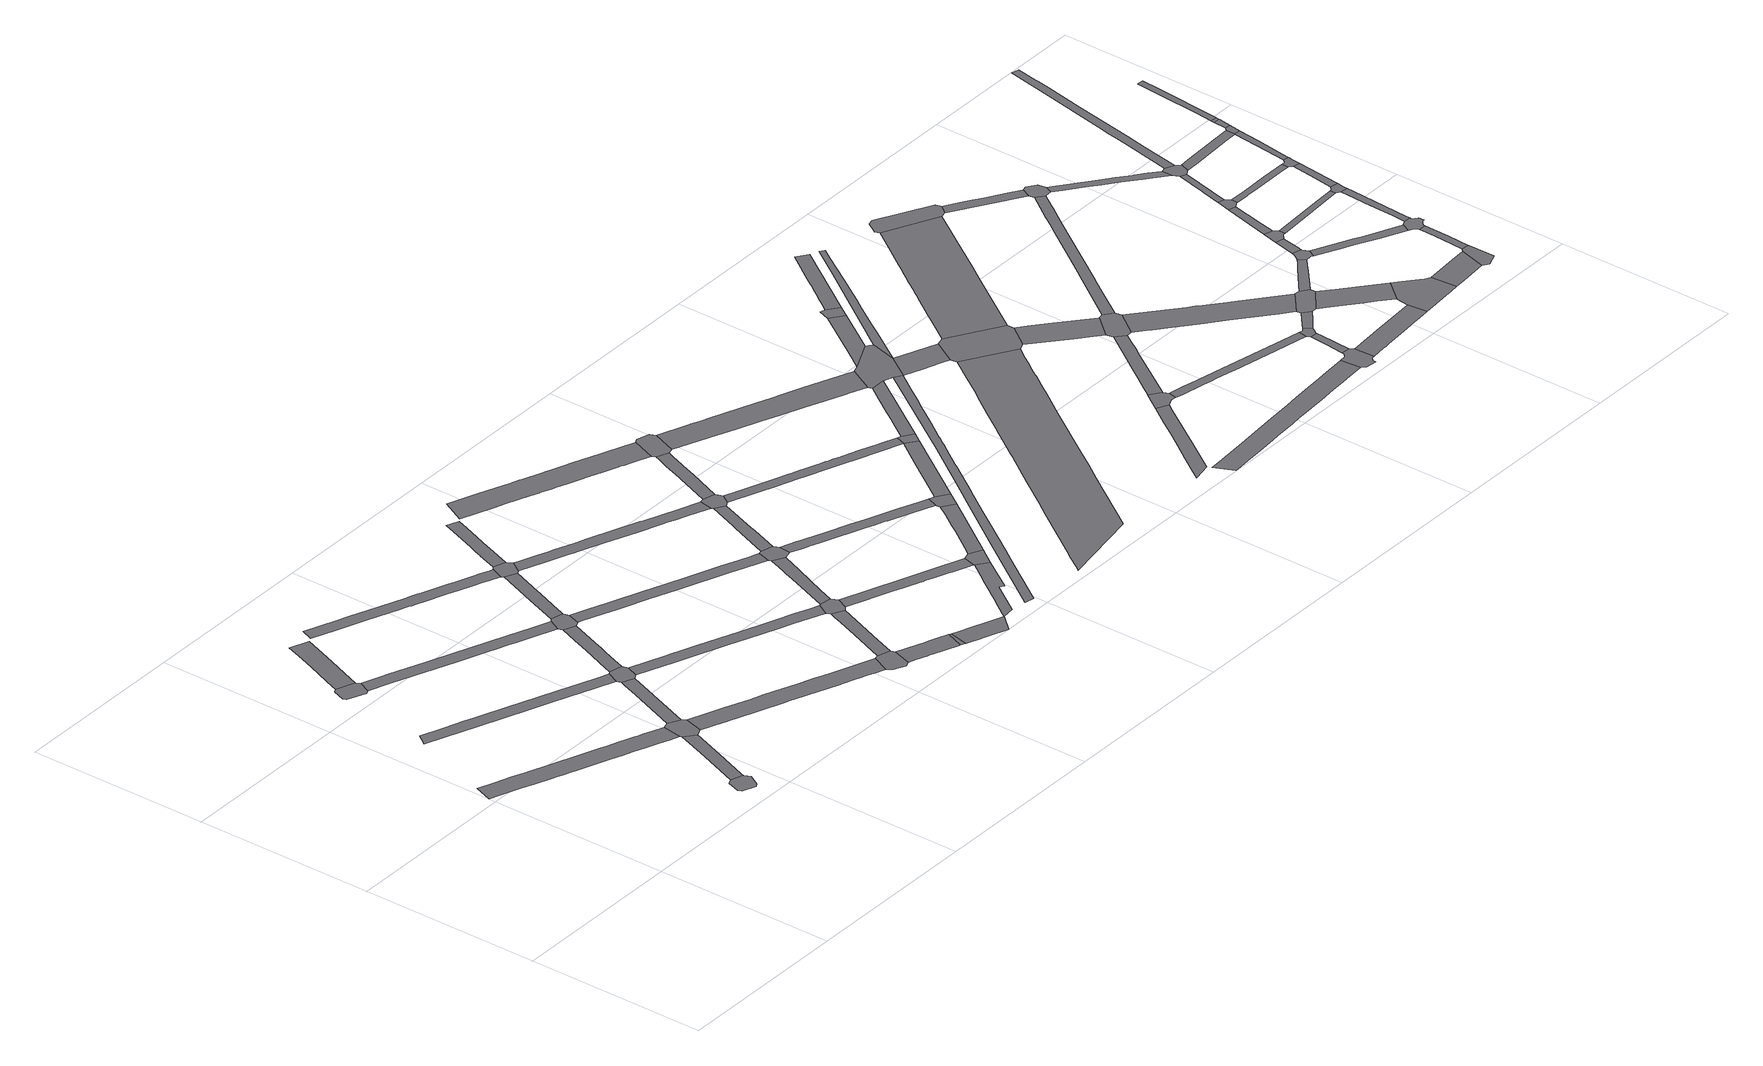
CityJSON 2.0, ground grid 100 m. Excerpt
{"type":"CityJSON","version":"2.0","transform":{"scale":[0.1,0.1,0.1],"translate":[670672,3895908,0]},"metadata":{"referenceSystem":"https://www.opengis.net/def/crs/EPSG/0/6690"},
"CityObjects":{
"road1":{"type":"Road","attributes":{"function":"9","usage":"9","RoadStructureAttribute.widthType":"2","RoadStructureAttribute.width":10.92,"RoadStructureAttribute.sectionType":"1"},"geometry":[{"type":"MultiSurface","lod":"1","boundaries":[[[0,1,2,3,4,5,6,7,8,9,10,11,12,13,14,15,16,17,18,19,20,21,22,23,24,25,26,27,28,29,30,31,32,33,34,35,36]]]}]},
"road2":{"type":"Road","attributes":{"function":"9","usage":"9","RoadStructureAttribute.widthType":"9","RoadStructureAttribute.width":-9999,"RoadStructureAttribute.sectionType":"9"},"geometry":[{"type":"MultiSurface","lod":"1","boundaries":[[[37,38,39,40,41,42,43,44]]]}]},
"road3":{"type":"Road","attributes":{"function":"9","usage":"9","RoadStructureAttribute.widthType":"9","RoadStructureAttribute.width":-9999,"RoadStructureAttribute.sectionType":"9"},"geometry":[{"type":"MultiSurface","lod":"1","boundaries":[[[45,46,47,48,49,50,51,52]]]}]},
"road4":{"type":"Road","attributes":{"function":"9","usage":"9","RoadStructureAttribute.widthType":"2","RoadStructureAttribute.width":6.06,"RoadStructureAttribute.sectionType":"1"},"geometry":[{"type":"MultiSurface","lod":"1","boundaries":[[[53,54,42,41,55,56,57,58,59]]]}]},
"road5":{"type":"Road","attributes":{"function":"9","usage":"9","RoadStructureAttribute.widthType":"2","RoadStructureAttribute.width":7.2,"RoadStructureAttribute.sectionType":"1"},"geometry":[{"type":"MultiSurface","lod":"1","boundaries":[[[60,61,62,63,64,65,66,67,68,69,70,71,72,73,74,75,76,77,78,79,80,81,82,83]]]}]},
"road6":{"type":"Road","attributes":{"function":"9","usage":"9","RoadStructureAttribute.widthType":"2","RoadStructureAttribute.width":11.12,"RoadStructureAttribute.sectionType":"1"},"geometry":[{"type":"MultiSurface","lod":"1","boundaries":[[[84,85,86,87,88,89,45,52,90,91,92,93]]]}]},
"road7":{"type":"Road","attributes":{"function":"9","usage":"9","RoadStructureAttribute.widthType":"9","RoadStructureAttribute.width":-9999,"RoadStructureAttribute.sectionType":"9"},"geometry":[{"type":"MultiSurface","lod":"1","boundaries":[[[58,94,95,96,97,36,35,59]]]}]},
"road8":{"type":"Road","attributes":{"function":"9","usage":"9","RoadStructureAttribute.widthType":"2","RoadStructureAttribute.width":6.03,"RoadStructureAttribute.sectionType":"1"},"geometry":[{"type":"MultiSurface","lod":"1","boundaries":[[[98,99,100,101,102,103,97,96]]]}]},
"road9":{"type":"Road","attributes":{"function":"9","usage":"9","RoadStructureAttribute.widthType":"2","RoadStructureAttribute.width":7.32,"RoadStructureAttribute.sectionType":"1"},"geometry":[{"type":"MultiSurface","lod":"1","boundaries":[[[104,105,106,107,108,109,110,51,50,111,112,113,114,115,116,117,118,119,120]]]}]},
"road10":{"type":"Road","attributes":{"function":"9","usage":"9","RoadStructureAttribute.widthType":"9","RoadStructureAttribute.width":-9999,"RoadStructureAttribute.sectionType":"9"},"geometry":[{"type":"MultiSurface","lod":"1","boundaries":[[[82,100,99,121,122,123,124,83]]]}]},
"road11":{"type":"Road","attributes":{"function":"9","usage":"9","RoadStructureAttribute.widthType":"2","RoadStructureAttribute.width":10.92,"RoadStructureAttribute.sectionType":"1"},"geometry":[{"type":"MultiSurface","lod":"1","boundaries":[[[94,125,126,127,128,129,130,131,132,133,134,135,136,137,138,139,140,141,142,143,144,145,146,147,148,149,150,151,152,153,154,155,156,157,158,95]]]}]},
"road12":{"type":"Road","attributes":{"function":"9","usage":"9","RoadStructureAttribute.widthType":"2","RoadStructureAttribute.width":6.12,"RoadStructureAttribute.sectionType":"1"},"geometry":[{"type":"MultiSurface","lod":"1","boundaries":[[[123,159,160,161,162,163,164,165,166,167,124]]]}]},
"road13":{"type":"Road","attributes":{"function":"9","usage":"9","RoadStructureAttribute.widthType":"2","RoadStructureAttribute.width":7.36,"RoadStructureAttribute.sectionType":"1"},"geometry":[{"type":"MultiSurface","lod":"1","boundaries":[[[168,169,170,171,172,173,174,175,176,177,178,179,180,181,182,183,184,185,186,187,188,189,190,191,192,193,194,195,196,197,198,199]]]}]},
"road14":{"type":"Road","attributes":{"function":"9","usage":"9","RoadStructureAttribute.widthType":"9","RoadStructureAttribute.width":-9999,"RoadStructureAttribute.sectionType":"9"},"geometry":[{"type":"MultiSurface","lod":"1","boundaries":[[[164,163,200,201,202,203,204,104,120]]]}]},
"road15":{"type":"Road","attributes":{"function":"9","usage":"9","RoadStructureAttribute.widthType":"2","RoadStructureAttribute.width":7.2,"RoadStructureAttribute.sectionType":"1"},"geometry":[{"type":"MultiSurface","lod":"1","boundaries":[[[205,206,207,208,209,210,211,212,213,214,215,216,217,218,219,220,221,222,223,224,122,121]]]}]},
"road16":{"type":"Road","attributes":{"function":"9","usage":"9","RoadStructureAttribute.widthType":"2","RoadStructureAttribute.width":6.18,"RoadStructureAttribute.sectionType":"1"},"geometry":[{"type":"MultiSurface","lod":"1","boundaries":[[[225,226,204,203,227,228,229,230,231,232,233,234,235,236]]]}]},
"road17":{"type":"Road","attributes":{"function":"9","usage":"9","RoadStructureAttribute.widthType":"9","RoadStructureAttribute.width":-9999,"RoadStructureAttribute.sectionType":"9"},"geometry":[{"type":"MultiSurface","lod":"1","boundaries":[[[143,142,237,238,239,240,241,242]]]}]},
"road18":{"type":"Road","attributes":{"function":"9","usage":"9","RoadStructureAttribute.widthType":"9","RoadStructureAttribute.width":-9999,"RoadStructureAttribute.sectionType":"9"},"geometry":[{"type":"MultiSurface","lod":"1","boundaries":[[[235,243,244,245,246,168,199,236]]]}]},
"road19":{"type":"Road","attributes":{"function":"9","usage":"9","RoadStructureAttribute.widthType":"2","RoadStructureAttribute.width":10.92,"RoadStructureAttribute.sectionType":"1"},"geometry":[{"type":"MultiSurface","lod":"1","boundaries":[[[247,248,249,250,251,252,253,254,255,256,257,258,259,240,239]]]}]},
"road20":{"type":"Road","attributes":{"function":"9","usage":"9","RoadStructureAttribute.widthType":"2","RoadStructureAttribute.width":6.9,"RoadStructureAttribute.sectionType":"1"},"geometry":[{"type":"MultiSurface","lod":"1","boundaries":[[[241,260,261,262,263,264,265,266,267,242]]]}]},
"road21":{"type":"Road","attributes":{"function":"9","usage":"9","RoadStructureAttribute.widthType":"2","RoadStructureAttribute.width":7.32,"RoadStructureAttribute.sectionType":"1"},"geometry":[{"type":"MultiSurface","lod":"1","boundaries":[[[200,268,269,270,271,272,273,274,275,276,277,278,279,280,281,282,283,284,285,286,287,288,289,290,291,201]]]}]},
"road22":{"type":"Road","attributes":{"function":"9","usage":"9","RoadStructureAttribute.widthType":"2","RoadStructureAttribute.width":6.16,"RoadStructureAttribute.sectionType":"1"},"geometry":[{"type":"MultiSurface","lod":"1","boundaries":[[[292,293,294,295,296,297,298,299,300,301,302,246,245]]]}]},
"road23":{"type":"Road","attributes":{"function":"9","usage":"9","RoadStructureAttribute.widthType":"9","RoadStructureAttribute.width":-9999,"RoadStructureAttribute.sectionType":"9"},"geometry":[{"type":"MultiSurface","lod":"1","boundaries":[[[303,254,253,304]]]}]},
"road24":{"type":"Road","attributes":{"function":"9","usage":"9","RoadStructureAttribute.widthType":"9","RoadStructureAttribute.width":-9999,"RoadStructureAttribute.sectionType":"9"},"geometry":[{"type":"MultiSurface","lod":"1","boundaries":[[[305,306,307,308,215,214,263,262]]]}]},
"road25":{"type":"Road","attributes":{"function":"9","usage":"9","RoadStructureAttribute.widthType":"2","RoadStructureAttribute.width":10.92,"RoadStructureAttribute.sectionType":"1"},"geometry":[{"type":"MultiSurface","lod":"1","boundaries":[[[309,310,311,312,313,314,315,316,317,303,304]]]}]},
"road26":{"type":"Road","attributes":{"function":"9","usage":"9","RoadStructureAttribute.widthType":"2","RoadStructureAttribute.width":6.9,"RoadStructureAttribute.sectionType":"1"},"geometry":[{"type":"MultiSurface","lod":"1","boundaries":[[[318,319,320,321,322,308,307,323,324,325,326]]]}]},
"road27":{"type":"Road","attributes":{"function":"9","usage":"9","RoadStructureAttribute.widthType":"2","RoadStructureAttribute.width":7.36,"RoadStructureAttribute.sectionType":"1"},"geometry":[{"type":"MultiSurface","lod":"1","boundaries":[[[327,328,329,330,331,332,333,334,335,336,244,243,337,338,339,340,341,342,343,344,345,346,347,348,349]]]}]},
"road28":{"type":"Road","attributes":{"function":"9","usage":"9","RoadStructureAttribute.widthType":"2","RoadStructureAttribute.width":6.25,"RoadStructureAttribute.sectionType":"1"},"geometry":[{"type":"MultiSurface","lod":"1","boundaries":[[[350,351,352,353,354,306,305,355,356,357,358,359,360,361,362,363,364,365,366,367,368,369]]]}]},
"road29":{"type":"Road","attributes":{"function":"9","usage":"9","RoadStructureAttribute.widthType":"9","RoadStructureAttribute.width":-9999,"RoadStructureAttribute.sectionType":"9"},"geometry":[{"type":"MultiSurface","lod":"1","boundaries":[[[278,277,318,326,370,371,372,373]]]}]},
"road30":{"type":"Road","attributes":{"function":"9","usage":"9","RoadStructureAttribute.widthType":"3","RoadStructureAttribute.width":5.74,"RoadStructureAttribute.sectionType":"1"},"geometry":[{"type":"MultiSurface","lod":"1","boundaries":[[[374,375,376,377,378,379,380,381,382,383,384,385,386,314,387,388]]]}]},
"road31":{"type":"Road","attributes":{"function":"9","usage":"9","RoadStructureAttribute.widthType":"2","RoadStructureAttribute.width":6.9,"RoadStructureAttribute.sectionType":"1"},"geometry":[{"type":"MultiSurface","lod":"1","boundaries":[[[389,390,391,373,372,392,393,394,395]]]}]},
"road32":{"type":"Road","attributes":{"function":"9","usage":"9","RoadStructureAttribute.widthType":"2","RoadStructureAttribute.width":13.66,"RoadStructureAttribute.sectionType":"1"},"geometry":[{"type":"MultiSurface","lod":"1","boundaries":[[[396,397,398,399,400,401,402,403,404,405,406,407,408,409,410,411,412,413,414,415,416,417,418,419,420,421,422,423,424,425,426,427,428,429,430]]]}]},
"road33":{"type":"Road","attributes":{"function":"9","usage":"9","RoadStructureAttribute.widthType":"9","RoadStructureAttribute.width":-9999,"RoadStructureAttribute.sectionType":"9"},"geometry":[{"type":"MultiSurface","lod":"1","boundaries":[[[369,368,377,376,431,432]]]}]},
"road34":{"type":"Road","attributes":{"function":"9","usage":"9","RoadStructureAttribute.widthType":"9","RoadStructureAttribute.width":-9999,"RoadStructureAttribute.sectionType":"9"},"geometry":[{"type":"MultiSurface","lod":"1","boundaries":[[[348,395,394,433,434,435,436,349]]]}]},
"road35":{"type":"Road","attributes":{"function":"9","usage":"9","RoadStructureAttribute.widthType":"2","RoadStructureAttribute.width":6.11,"RoadStructureAttribute.sectionType":"1"},"geometry":[{"type":"MultiSurface","lod":"1","boundaries":[[[437,438,439,440,441,442,443,444,445,371,370,446,447,448,449,450,451,452,453,454,455,456,457,458,459,460]]]}]},
"road36":{"type":"Road","attributes":{"function":"9","usage":"9","RoadStructureAttribute.widthType":"2","RoadStructureAttribute.width":6.9,"RoadStructureAttribute.sectionType":"1"},"geometry":[{"type":"MultiSurface","lod":"1","boundaries":[[[435,461,462,463,464,465,466,467,468,469,470,436]]]}]},
"road37":{"type":"Road","attributes":{"function":"9","usage":"9","RoadStructureAttribute.widthType":"3","RoadStructureAttribute.width":5.74,"RoadStructureAttribute.sectionType":"1"},"geometry":[{"type":"MultiSurface","lod":"1","boundaries":[[[431,471,472,473,474,475,476,477,432]]]}]},
"road38":{"type":"Road","attributes":{"function":"9","usage":"9","RoadStructureAttribute.widthType":"9","RoadStructureAttribute.width":-9999,"RoadStructureAttribute.sectionType":"9"},"geometry":[{"type":"MultiSurface","lod":"1","boundaries":[[[478,479,480,414,413,466,465,481]]]}]},
"road39":{"type":"Road","attributes":{"function":"9","usage":"9","RoadStructureAttribute.widthType":"9","RoadStructureAttribute.width":-9999,"RoadStructureAttribute.sectionType":"9"},"geometry":[{"type":"MultiSurface","lod":"1","boundaries":[[[460,459,472,471,482,483,484]]]}]},
"road40":{"type":"Road","attributes":{"function":"9","usage":"9","RoadStructureAttribute.widthType":"3","RoadStructureAttribute.width":5.73,"RoadStructureAttribute.sectionType":"1"},"geometry":[{"type":"MultiSurface","lod":"1","boundaries":[[[433,485,486,487,488,489,490,491,492,493,494,495,496,497,498,499,500,501,502,503,504,505,506,507,508,509,510,511,512,434]]]}]},
"road41":{"type":"Road","attributes":{"function":"9","usage":"9","RoadStructureAttribute.widthType":"3","RoadStructureAttribute.width":5.74,"RoadStructureAttribute.sectionType":"1"},"geometry":[{"type":"MultiSurface","lod":"1","boundaries":[[[513,514,515,516,517,518,519,520,521,522,523,524,525,526,527,528,529,530,531,532,533,534,535,536,537,538,539,540,541,542,543,544,545,546]]]}]},
"road42":{"type":"Road","attributes":{"function":"9","usage":"9","RoadStructureAttribute.widthType":"3","RoadStructureAttribute.width":5.74,"RoadStructureAttribute.sectionType":"1"},"geometry":[{"type":"MultiSurface","lod":"1","boundaries":[[[493,547,548,549,550,484,483,551]]]}]},
"road43":{"type":"Road","attributes":{"function":"9","usage":"9","RoadStructureAttribute.widthType":"2","RoadStructureAttribute.width":13.66,"RoadStructureAttribute.sectionType":"1"},"geometry":[{"type":"MultiSurface","lod":"1","boundaries":[[[552,553,554,555,556,557,558,559,560,561,562,563,478,481,564,565,566,567,568,569,570,571,572,573]]]}]},
"road44":{"type":"Road","attributes":{"function":"9","usage":"9","RoadStructureAttribute.widthType":"9","RoadStructureAttribute.width":-9999,"RoadStructureAttribute.sectionType":"9"},"geometry":[{"type":"MultiSurface","lod":"1","boundaries":[[[574,575,494,493,551]]]}]},
"road45":{"type":"Road","attributes":{"function":"2","usage":"1","RoadStructureAttribute.widthType":"1","RoadStructureAttribute.width":32.66,"RoadStructureAttribute.sectionType":"1"},"geometry":[{"type":"MultiSurface","lod":"1","boundaries":[[[576,577,578,579,580,581,582,583,584,585,586,587,588,589,590,591,592,593,594,595,596,597,598,599,600,601,602,603,604,605,606,607,608,609]]]}]},
"road46":{"type":"Road","attributes":{"function":"9","usage":"9","RoadStructureAttribute.widthType":"3","RoadStructureAttribute.width":5.74,"RoadStructureAttribute.sectionType":"1"},"geometry":[{"type":"MultiSurface","lod":"1","boundaries":[[[610,611,612,613,614,575,574,615]]]}]},
"road47":{"type":"Road","attributes":{"function":"9","usage":"9","RoadStructureAttribute.widthType":"2","RoadStructureAttribute.width":6.79,"RoadStructureAttribute.sectionType":"1"},"geometry":[{"type":"MultiSurface","lod":"1","boundaries":[[[616,617,618,619,620,621,622,623,624,625,626,627,628,629,630,631,632]]]}]},
"road48":{"type":"Road","attributes":{"function":"9","usage":"9","RoadStructureAttribute.widthType":"9","RoadStructureAttribute.width":-9999,"RoadStructureAttribute.sectionType":"9"},"geometry":[{"type":"MultiSurface","lod":"1","boundaries":[[[573,572,610,615,633,539,538,634,635,636,637,638]]]}]},
"road49":{"type":"Road","attributes":{"function":"9","usage":"9","RoadStructureAttribute.widthType":"2","RoadStructureAttribute.width":9.68,"RoadStructureAttribute.sectionType":"1"},"geometry":[{"type":"MultiSurface","lod":"1","boundaries":[[[538,639,640,641,642,634]]]}]},
"road50":{"type":"Road","attributes":{"function":"9","usage":"9","RoadStructureAttribute.widthType":"9","RoadStructureAttribute.width":-9999,"RoadStructureAttribute.sectionType":"9"},"geometry":[{"type":"MultiSurface","lod":"1","boundaries":[[[637,643,644,645,646,638]]]}]},
"road51":{"type":"Road","attributes":{"function":"9","usage":"9","RoadStructureAttribute.widthType":"9","RoadStructureAttribute.width":-9999,"RoadStructureAttribute.sectionType":"9"},"geometry":[{"type":"MultiSurface","lod":"1","boundaries":[[[647,648,649,650,651,652,622,621]]]}]},
"road52":{"type":"Road","attributes":{"function":"9","usage":"9","RoadStructureAttribute.widthType":"2","RoadStructureAttribute.width":14.32,"RoadStructureAttribute.sectionType":"1"},"geometry":[{"type":"MultiSurface","lod":"1","boundaries":[[[653,654,655,656,657,658,659,660,661,662,663,664,665,666,667,668,669,670,671,672,673,674,675,676,677,678,679,680,681,682]]]}]},
"road53":{"type":"Road","attributes":{"function":"9","usage":"9","RoadStructureAttribute.widthType":"9","RoadStructureAttribute.width":-9999,"RoadStructureAttribute.sectionType":"9"},"geometry":[{"type":"MultiSurface","lod":"1","boundaries":[[[683,684,685,642,641,593,592,686]]]}]},
"road54":{"type":"Road","attributes":{"function":"9","usage":"9","RoadStructureAttribute.widthType":"9","RoadStructureAttribute.width":-9999,"RoadStructureAttribute.sectionType":"9"},"geometry":[{"type":"MultiSurface","lod":"1","boundaries":[[[687,644,643,688,689]]]}]},
"road55":{"type":"Road","attributes":{"function":"9","usage":"9","RoadStructureAttribute.widthType":"2","RoadStructureAttribute.width":6.79,"RoadStructureAttribute.sectionType":"1"},"geometry":[{"type":"MultiSurface","lod":"1","boundaries":[[[690,691,692,693,694,695,696,697,651,650,698,699,700,701,702,703]]]}]},
"road56":{"type":"Road","attributes":{"function":"9","usage":"9","RoadStructureAttribute.widthType":"3","RoadStructureAttribute.width":5.74,"RoadStructureAttribute.sectionType":"1"},"geometry":[{"type":"MultiSurface","lod":"1","boundaries":[[[704,705,635,634,706,707,708,709,710,711,712,713,714]]]}]},
"road57":{"type":"Road","attributes":{"function":"9","usage":"9","RoadStructureAttribute.widthType":"3","RoadStructureAttribute.width":5.74,"RoadStructureAttribute.sectionType":"1"},"geometry":[{"type":"MultiSurface","lod":"1","boundaries":[[[688,715,716,717,718,719,720,721,722,723,689]]]}]},
"road58":{"type":"Road","attributes":{"function":"9","usage":"9","RoadStructureAttribute.widthType":"2","RoadStructureAttribute.width":14.34,"RoadStructureAttribute.sectionType":"1"},"geometry":[{"type":"MultiSurface","lod":"1","boundaries":[[[724,725,726,683,686,727,728,729]]]}]},
"road59":{"type":"Road","attributes":{"function":"9","usage":"9","RoadStructureAttribute.widthType":"3","RoadStructureAttribute.width":4.75,"RoadStructureAttribute.sectionType":"1"},"geometry":[{"type":"MultiSurface","lod":"1","boundaries":[[[730,731,732,733,734,735,649,648,736,737,738,739,740,741,742,743]]]}]},
"road60":{"type":"Road","attributes":{"function":"9","usage":"9","RoadStructureAttribute.widthType":"9","RoadStructureAttribute.width":-9999,"RoadStructureAttribute.sectionType":"9"},"geometry":[{"type":"MultiSurface","lod":"1","boundaries":[[[744,745,746,724,729,747,703,702,748,749]]]}]},
"road61":{"type":"Road","attributes":{"function":"2","usage":"1","RoadStructureAttribute.widthType":"1","RoadStructureAttribute.width":32.66,"RoadStructureAttribute.sectionType":"1"},"geometry":[{"type":"MultiSurface","lod":"1","boundaries":[[[750,751,752,753,754,755,756,757,758,759,760,761,685,684,762,763,764,765,766,767,768]]]}]},
"road62":{"type":"Road","attributes":{"function":"9","usage":"9","RoadStructureAttribute.widthType":"9","RoadStructureAttribute.width":-9999,"RoadStructureAttribute.sectionType":"9"},"geometry":[{"type":"MultiSurface","lod":"1","boundaries":[[[769,770,771,772,773,669,668,774,775,776,777,778]]]}]},
"road63":{"type":"Road","attributes":{"function":"9","usage":"9","RoadStructureAttribute.widthType":"3","RoadStructureAttribute.width":4.03,"RoadStructureAttribute.sectionType":"1"},"geometry":[{"type":"MultiSurface","lod":"1","boundaries":[[[779,780,781,782,771,770]]]}]},
"road64":{"type":"Road","attributes":{"function":"9","usage":"9","RoadStructureAttribute.widthType":"2","RoadStructureAttribute.width":14.34,"RoadStructureAttribute.sectionType":"1"},"geometry":[{"type":"MultiSurface","lod":"1","boundaries":[[[783,784,785,786,787,788,789,744,749,790,791,792,793,794,795,796,797,798]]]}]},
"road65":{"type":"Road","attributes":{"function":"9","usage":"9","RoadStructureAttribute.widthType":"9","RoadStructureAttribute.width":-9999,"RoadStructureAttribute.sectionType":"9"},"geometry":[{"type":"MultiSurface","lod":"1","boundaries":[[[799,730,743,781,780,800,801,802,803]]]}]},
"road66":{"type":"Road","attributes":{"function":"9","usage":"9","RoadStructureAttribute.widthType":"3","RoadStructureAttribute.width":4.03,"RoadStructureAttribute.sectionType":"1"},"geometry":[{"type":"MultiSurface","lod":"1","boundaries":[[[802,804,805,806,807,803]]]}]},
"road67":{"type":"Road","attributes":{"function":"9","usage":"9","RoadStructureAttribute.widthType":"2","RoadStructureAttribute.width":14.32,"RoadStructureAttribute.sectionType":"1"},"geometry":[{"type":"MultiSurface","lod":"1","boundaries":[[[808,809,810,811,812,813,814,815,816,817,818,819,769,778]]]}]},
"road68":{"type":"Road","attributes":{"function":"9","usage":"9","RoadStructureAttribute.widthType":"3","RoadStructureAttribute.width":5.92,"RoadStructureAttribute.sectionType":"1"},"geometry":[{"type":"MultiSurface","lod":"1","boundaries":[[[820,821,822,823,824,825,746,745,826,827,828,829,830,831,832,833,834,835]]]}]},
"road69":{"type":"Road","attributes":{"function":"9","usage":"9","RoadStructureAttribute.widthType":"9","RoadStructureAttribute.width":-9999,"RoadStructureAttribute.sectionType":"9"},"geometry":[{"type":"MultiSurface","lod":"1","boundaries":[[[836,837,838,839,768,767,840,841]]]}]},
"road70":{"type":"Road","attributes":{"function":"9","usage":"9","RoadStructureAttribute.widthType":"9","RoadStructureAttribute.width":-9999,"RoadStructureAttribute.sectionType":"9"},"geometry":[{"type":"MultiSurface","lod":"1","boundaries":[[[783,798,806,805,842,843,844,845]]]}]},
"road71":{"type":"Road","attributes":{"function":"9","usage":"9","RoadStructureAttribute.widthType":"2","RoadStructureAttribute.width":14.34,"RoadStructureAttribute.sectionType":"1"},"geometry":[{"type":"MultiSurface","lod":"1","boundaries":[[[846,847,848,849,850,851,852,853,854,843,842]]]}]},
"road72":{"type":"Road","attributes":{"function":"9","usage":"9","RoadStructureAttribute.widthType":"3","RoadStructureAttribute.width":4.76,"RoadStructureAttribute.sectionType":"1"},"geometry":[{"type":"MultiSurface","lod":"1","boundaries":[[[844,855,856,857,858,859,860,861,845]]]}]},
"road73":{"type":"Road","attributes":{"function":"9","usage":"9","RoadStructureAttribute.widthType":"3","RoadStructureAttribute.width":4.99,"RoadStructureAttribute.sectionType":"1"},"geometry":[{"type":"MultiSurface","lod":"1","boundaries":[[[840,862,863,864,865,866,867,868,869,841]]]}]},
"road74":{"type":"Road","attributes":{"function":"9","usage":"9","RoadStructureAttribute.widthType":"9","RoadStructureAttribute.width":-9999,"RoadStructureAttribute.sectionType":"9"},"geometry":[{"type":"MultiSurface","lod":"1","boundaries":[[[816,870,871,872,873,874,875,876,877,851,850,817]]]}]},
"road75":{"type":"Road","attributes":{"function":"9","usage":"9","RoadStructureAttribute.widthType":"9","RoadStructureAttribute.width":-9999,"RoadStructureAttribute.sectionType":"9"},"geometry":[{"type":"MultiSurface","lod":"1","boundaries":[[[857,878,879,880,881,882,883,884,858]]]}]},
"road76":{"type":"Road","attributes":{"function":"9","usage":"9","RoadStructureAttribute.widthType":"3","RoadStructureAttribute.width":4.76,"RoadStructureAttribute.sectionType":"1"},"geometry":[{"type":"MultiSurface","lod":"1","boundaries":[[[881,885,886,887,888,882]]]}]},
"road77":{"type":"Road","attributes":{"function":"9","usage":"9","RoadStructureAttribute.widthType":"9","RoadStructureAttribute.width":-9999,"RoadStructureAttribute.sectionType":"9"},"geometry":[{"type":"MultiSurface","lod":"1","boundaries":[[[889,890,891,892,863,862,820,835]]]}]},
"road78":{"type":"Road","attributes":{"function":"9","usage":"9","RoadStructureAttribute.widthType":"9","RoadStructureAttribute.width":-9999,"RoadStructureAttribute.sectionType":"9"},"geometry":[{"type":"MultiSurface","lod":"1","boundaries":[[[893,894,887,886,895,896,897]]]}]},
"road79":{"type":"Road","attributes":{"function":"9","usage":"9","RoadStructureAttribute.widthType":"2","RoadStructureAttribute.width":14.32,"RoadStructureAttribute.sectionType":"1"},"geometry":[{"type":"MultiSurface","lod":"1","boundaries":[[[873,898,899,900,901,874]]]}]},
"road80":{"type":"Road","attributes":{"function":"9","usage":"9","RoadStructureAttribute.widthType":"3","RoadStructureAttribute.width":4.76,"RoadStructureAttribute.sectionType":"1"},"geometry":[{"type":"MultiSurface","lod":"1","boundaries":[[[902,903,904,905,894,893]]]}]},
"road81":{"type":"Road","attributes":{"function":"9","usage":"9","RoadStructureAttribute.widthType":"3","RoadStructureAttribute.width":4.59,"RoadStructureAttribute.sectionType":"1"},"geometry":[{"type":"MultiSurface","lod":"1","boundaries":[[[906,907,908,909,910,911,912,913,880,879]]]}]},
"road82":{"type":"Road","attributes":{"function":"9","usage":"9","RoadStructureAttribute.widthType":"3","RoadStructureAttribute.width":4.23,"RoadStructureAttribute.sectionType":"1"},"geometry":[{"type":"MultiSurface","lod":"1","boundaries":[[[914,915,916,917,918,919,920,921,922,923,890,889,924,925,926,927,928,929,930,931,932]]]}]},
"road83":{"type":"Road","attributes":{"function":"9","usage":"9","RoadStructureAttribute.widthType":"9","RoadStructureAttribute.width":-9999,"RoadStructureAttribute.sectionType":"9"},"geometry":[{"type":"MultiSurface","lod":"1","boundaries":[[[933,905,904,934,935,936,937]]]}]},
"road84":{"type":"Road","attributes":{"function":"9","usage":"9","RoadStructureAttribute.widthType":"9","RoadStructureAttribute.width":-9999,"RoadStructureAttribute.sectionType":"9"},"geometry":[{"type":"MultiSurface","lod":"1","boundaries":[[[900,899,938,939,940,941]]]}]},
"road85":{"type":"Road","attributes":{"function":"9","usage":"9","RoadStructureAttribute.widthType":"4","RoadStructureAttribute.width":3.07,"RoadStructureAttribute.sectionType":"1"},"geometry":[{"type":"MultiSurface","lod":"1","boundaries":[[[896,942,943,944,945,946,897]]]}]},
"road86":{"type":"Road","attributes":{"function":"9","usage":"9","RoadStructureAttribute.widthType":"3","RoadStructureAttribute.width":4.76,"RoadStructureAttribute.sectionType":"1"},"geometry":[{"type":"MultiSurface","lod":"1","boundaries":[[[947,948,949,950,951,952,933,937]]]}]},
"road87":{"type":"Road","attributes":{"function":"9","usage":"9","RoadStructureAttribute.widthType":"3","RoadStructureAttribute.width":4.03,"RoadStructureAttribute.sectionType":"1"},"geometry":[{"type":"MultiSurface","lod":"1","boundaries":[[[953,954,941,940,955,956,957]]]}]},
"road88":{"type":"Road","attributes":{"function":"9","usage":"9","RoadStructureAttribute.widthType":"9","RoadStructureAttribute.width":-9999,"RoadStructureAttribute.sectionType":"9"},"geometry":[{"type":"MultiSurface","lod":"1","boundaries":[[[957,958,959,960,961,962,963,964,965,911,910,966,953]]]}]},
"road89":{"type":"Road","attributes":{"function":"9","usage":"9","RoadStructureAttribute.widthType":"9","RoadStructureAttribute.width":-9999,"RoadStructureAttribute.sectionType":"9"},"geometry":[{"type":"MultiSurface","lod":"1","boundaries":[[[931,949,948,967,968,969,970,932]]]}]},
"road90":{"type":"Road","attributes":{"function":"9","usage":"9","RoadStructureAttribute.widthType":"4","RoadStructureAttribute.width":3.45,"RoadStructureAttribute.sectionType":"1"},"geometry":[{"type":"MultiSurface","lod":"1","boundaries":[[[971,972,973,974,975,976,977,936,935,978,979,980,981,982,983]]]}]},
"road91":{"type":"Road","attributes":{"function":"9","usage":"9","RoadStructureAttribute.widthType":"3","RoadStructureAttribute.width":4.03,"RoadStructureAttribute.sectionType":"1"},"geometry":[{"type":"MultiSurface","lod":"1","boundaries":[[[984,985,986,987,965,964,988,989,990]]]}]},
"road92":{"type":"Road","attributes":{"function":"9","usage":"9","RoadStructureAttribute.widthType":"9","RoadStructureAttribute.width":-9999,"RoadStructureAttribute.sectionType":"9"},"geometry":[{"type":"MultiSurface","lod":"1","boundaries":[[[984,990,991,992,993,994,945,944]]]}]},
"road93":{"type":"Road","attributes":{"function":"9","usage":"9","RoadStructureAttribute.widthType":"3","RoadStructureAttribute.width":4.03,"RoadStructureAttribute.sectionType":"1"},"geometry":[{"type":"MultiSurface","lod":"1","boundaries":[[[995,993,992,996,997,998,999]]]}]},
"road94":{"type":"Road","attributes":{"function":"9","usage":"9","RoadStructureAttribute.widthType":"3","RoadStructureAttribute.width":4.67,"RoadStructureAttribute.sectionType":"1"},"geometry":[{"type":"MultiSurface","lod":"1","boundaries":[[[1000,1001,1002,968,967,1003,1004,1005,1006,1007]]]}]},
"road95":{"type":"Road","attributes":{"function":"9","usage":"9","RoadStructureAttribute.widthType":"9","RoadStructureAttribute.width":-9999,"RoadStructureAttribute.sectionType":"9"},"geometry":[{"type":"MultiSurface","lod":"1","boundaries":[[[982,999,998,1008,1009,1010,1011,983]]]}]},
"road96":{"type":"Road","attributes":{"function":"9","usage":"9","RoadStructureAttribute.widthType":"3","RoadStructureAttribute.width":4.76,"RoadStructureAttribute.sectionType":"1"},"geometry":[{"type":"MultiSurface","lod":"1","boundaries":[[[1012,1013,1014,1015,1016,1017,1018,970,969,1019,1020,1021,1022,1023,1024,1025,1026]]]}]},
"road97":{"type":"Road","attributes":{"function":"9","usage":"9","RoadStructureAttribute.widthType":"3","RoadStructureAttribute.width":4.03,"RoadStructureAttribute.sectionType":"1"},"geometry":[{"type":"MultiSurface","lod":"1","boundaries":[[[1027,1028,1010,1009,1029,1030,1031,1032,1006]]]}]},
"road98":{"type":"Road","attributes":{"function":"9","usage":"9","RoadStructureAttribute.widthType":"9","RoadStructureAttribute.width":-9999,"RoadStructureAttribute.sectionType":"9"},"geometry":[{"type":"MultiSurface","lod":"1","boundaries":[[[1006,1032,1033,1034,1007]]]}]},
"road99":{"type":"Road","attributes":{"function":"9","usage":"9","RoadStructureAttribute.widthType":"3","RoadStructureAttribute.width":4.03,"RoadStructureAttribute.sectionType":"1"},"geometry":[{"type":"MultiSurface","lod":"1","boundaries":[[[1033,1035,1036,1037,1034]]]}]},
"road100":{"type":"Road","attributes":{"function":"9","usage":"9","RoadStructureAttribute.widthType":"9","RoadStructureAttribute.width":-9999,"RoadStructureAttribute.sectionType":"9"},"geometry":[{"type":"MultiSurface","lod":"1","boundaries":[[[1036,1038,1039,1037]]]}]},
"road101":{"type":"Road","attributes":{"function":"9","usage":"9","RoadStructureAttribute.widthType":"3","RoadStructureAttribute.width":4.03,"RoadStructureAttribute.sectionType":"1"},"geometry":[{"type":"MultiSurface","lod":"1","boundaries":[[[1040,1041,1042,1043,1044,1039,1038,1045]]]}]}
},
"vertices":[
[959,790,0],[906,810,0],[879,821,0],[860,828,0],[843,835,0],[813,846,0],[795,853,0],[735,876,0],[722,881,0],[686,895,0],[560,944,0],[448,987,0],[284,1050,0],[255,1061,0],[222,1074,0],[141,1105,0],[44,1143,0],[6,1040,0],[67,1017,0],[176,975,0],[246,948,0],[326,917,0],[363,903,0],[390,892,0],[426,878,0],[441,873,0],[452,869,0],[539,835,0],[639,796,0],[699,773,0],[757,751,0],[774,744,0],[832,722,0],[878,704,0],[945,678,0],[996,659,0],[1016,768,0],
[799,131,0],[871,101,0],[891,113,0],[926,176,0],[911,211,0],[842,234,0],[815,220,0],[790,152,0],
[319,2209,0],[300,2200,0],[274,2132,0],[282,2113,0],[383,2071,0],[403,2082,0],[434,2148,0],[421,2170,0],
[942,492,0],[894,368,0],[918,232,0],[952,321,0],[988,413,0],[1060,600,0],[1001,648,0],
[1164,1286,0],[1077,1320,0],[1019,1342,0],[962,1365,0],[859,1404,0],[699,1466,0],[675,1475,0],[571,1516,0],[524,1534,0],[506,1541,0],[466,1556,0],[420,1574,0],[362,1596,0],[241,1643,0],[200,1582,0],[390,1508,0],[479,1474,0],[749,1370,0],[857,1328,0],[946,1294,0],[1074,1244,0],[1091,1238,0],[1195,1197,0],[1224,1264,0],
[473,2608,0],[453,2555,0],[430,2494,0],[401,2419,0],[377,2357,0],[348,2282,0],[458,2265,0],[498,2370,0],[532,2457,0],[575,2567,0],
[1101,618,0],[1132,723,0],[1116,746,0],[1052,778,0],
[1147,825,0],[1270,1145,0],[1203,1172,0],[1197,1157,0],[1192,1143,0],[1157,1051,0],
[1421,1765,0],[1327,1802,0],[1191,1854,0],[816,2000,0],[769,2018,0],[580,2092,0],[542,2106,0],[524,2035,0],[865,1902,0],[1007,1847,0],[1021,1842,0],[1071,1823,0],[1122,1803,0],[1158,1789,0],[1168,1785,0],[1252,1752,0],[1388,1700,0],
[1296,1158,0],[1323,1225,0],[1313,1257,0],[1242,1273,0],
[1223,571,0],[1233,567,0],[1255,559,0],[1287,547,0],[1407,500,0],[1542,448,0],[1561,441,0],[1645,409,0],[1659,403,0],[1766,362,0],[1814,343,0],[1860,326,0],[1895,312,0],[1928,300,0],[1974,282,0],[2013,267,0],[2048,253,0],[2063,248,0],[2111,346,0],[2033,376,0],[2016,382,0],[1961,403,0],[1915,421,0],[1900,427,0],[1836,452,0],[1789,470,0],[1775,475,0],[1707,502,0],[1626,533,0],[1584,549,0],[1535,568,0],[1463,595,0],[1320,651,0],[1243,680,0],
[1338,1321,0],[1366,1396,0],[1383,1438,0],[1390,1456,0],[1464,1648,0],[1396,1674,0],[1358,1574,0],[1321,1477,0],[1257,1311,0],
[1612,2264,0],[1593,2271,0],[1548,2289,0],[1503,2306,0],[1418,2339,0],[1400,2346,0],[1373,2356,0],[1241,2407,0],[1222,2415,0],[1191,2427,0],[1156,2440,0],[1108,2459,0],[1019,2493,0],[870,2551,0],[803,2577,0],[626,2645,0],[600,2578,0],[737,2525,0],[784,2507,0],[885,2468,0],[1064,2399,0],[1093,2387,0],[1107,2382,0],[1122,2376,0],[1153,2364,0],[1185,2352,0],[1299,2308,0],[1367,2281,0],[1441,2253,0],[1493,2233,0],[1520,2222,0],[1584,2198,0],
[1493,1661,0],[1516,1731,0],[1510,1749,0],[1508,1763,0],[1438,1780,0],
[1506,1077,0],[1522,1071,0],[1576,1050,0],[1743,986,0],[1782,971,0],[1872,936,0],[1952,905,0],[2031,874,0],[2115,842,0],[2280,778,0],[2316,841,0],[2264,861,0],[2187,891,0],[2089,929,0],[2041,948,0],[1906,1000,0],[1677,1088,0],[1601,1118,0],[1544,1140,0],[1523,1148,0],
[1557,2091,0],[1505,1956,0],[1518,1789,0],[1523,1803,0],[1562,1905,0],[1582,1955,0],[1606,2019,0],[1612,2035,0],[1621,2058,0],[1645,2120,0],[1657,2150,0],[1592,2183,0],
[2085,218,0],[2151,190,0],[2181,202,0],[2214,306,0],[2205,330,0],[2136,351,0],
[1675,2162,0],[1715,2224,0],[1698,2256,0],[1629,2278,0],
[2222,186,0],[2281,164,0],[2293,159,0],[2351,137,0],[2368,130,0],[2449,99,0],[2452,98,0],[2492,199,0],[2434,221,0],[2411,230,0],[2388,239,0],[2369,246,0],[2280,281,0],
[2247,438,0],[2283,532,0],[2355,718,0],[2291,752,0],[2277,716,0],[2269,697,0],[2259,670,0],[2213,550,0],
[1512,1654,0],[1624,1610,0],[1691,1584,0],[1769,1554,0],[1822,1534,0],[1861,1519,0],[2007,1462,0],[2292,1352,0],[2309,1345,0],[2480,1279,0],[2501,1349,0],[2478,1358,0],[2451,1369,0],[2410,1385,0],[2394,1391,0],[2342,1411,0],[2301,1427,0],[2161,1481,0],[2115,1499,0],[1939,1567,0],[1921,1574,0],[1708,1656,0],[1618,1691,0],[1562,1713,0],
[1750,2392,0],[1772,2450,0],[1793,2503,0],[1825,2588,0],[1850,2653,0],[1784,2680,0],[1746,2583,0],[1703,2469,0],[1685,2425,0],[1671,2389,0],[1671,2387,0],
[2505,194,0],[2480,87,0],
[2382,739,0],[2410,799,0],[2393,839,0],[2327,845,0],
[2482,86,0],[2513,74,0],[2529,67,0],[2598,41,0],[2702,1,0],[2778,88,0],[2694,121,0],[2613,152,0],[2545,178,0],
[2487,1262,0],[2450,1165,0],[2438,1134,0],[2432,1117,0],[2406,1050,0],[2428,924,0],[2466,1017,0],[2505,1113,0],[2553,1230,0],
[2574,1892,0],[2486,1926,0],[2390,1963,0],[2376,1969,0],[2105,2074,0],[2041,2098,0],[1924,2143,0],[1898,2153,0],[1846,2173,0],[1752,2210,0],[1805,2112,0],[1931,2064,0],[1974,2047,0],[1987,2042,0],[2121,1990,0],[2294,1923,0],[2416,1876,0],[2454,1861,0],[2491,1847,0],[2551,1824,0],[2608,1802,0],[2676,1776,0],[2689,1848,0],
[2909,611,0],[2885,620,0],[2847,634,0],[2758,667,0],[2744,673,0],[2501,693,0],[2521,685,0],[2591,658,0],[2632,642,0],[2683,622,0],[2729,604,0],[2747,598,0],[2769,589,0],[2789,581,0],[2798,578,0],[2840,562,0],[2920,531,0],[2941,523,0],[3049,481,0],[3068,551,0],
[2597,1240,0],[2605,1306,0],[2591,1338,0],[2523,1354,0],
[2968,267,0],[2992,251,0],[3116,433,0],[3051,478,0],[2995,398,0],[2981,378,0],[2970,362,0],[2915,284,0],[2893,252,0],[2883,239,0],[2872,222,0],[2860,204,0],[2794,111,0],[2852,97,0],[2853,100,0],
[2617,1598,0],[2608,1575,0],[2590,1527,0],[2649,1492,0],[2660,1523,0],[2738,1732,0],[2681,1764,0],
[1948,2633,0],[2044,2596,0],[2110,2571,0],[2230,2524,0],[2283,2504,0],[2287,2503,0],[2347,2479,0],[2366,2472,0],[2425,2449,0],[2488,2425,0],[2547,2402,0],[2606,2379,0],[2693,2346,0],[2706,2341,0],[2720,2335,0],[2757,2321,0],[2772,2315,0],[2862,2280,0],[2915,2415,0],[2849,2441,0],[2752,2478,0],[2738,2484,0],[2590,2541,0],[2539,2561,0],[2483,2582,0],[2443,2598,0],[2429,2603,0],[2325,2643,0],[2312,2648,0],[2255,2670,0],[2197,2693,0],[2098,2731,0],[2037,2755,0],[1934,2794,0],[1869,2664,0],
[3179,526,0],[3108,560,0],
[2761,1746,0],[2797,1796,0],[2784,1837,0],[2715,1854,0],
[3323,1029,0],[3229,1065,0],[3130,1104,0],[3052,1134,0],[2974,1164,0],[2834,1217,0],[2817,1224,0],[2714,1264,0],[2694,1272,0],[2659,1216,0],[2667,1213,0],[2682,1208,0],[2702,1200,0],[2718,1194,0],[2760,1177,0],[2995,1086,0],[3004,1083,0],[3033,1072,0],[3090,1050,0],[3105,1044,0],[3209,1003,0],[3231,995,0],[3353,947,0],[3377,1009,0],
[2857,2025,0],[2890,2112,0],[2912,2166,0],[2923,2195,0],[2937,2231,0],[2871,2259,0],[2860,2230,0],[2837,2171,0],[2795,2062,0],[2790,2048,0],
[3424,875,0],[3356,922,0],[3313,857,0],[3258,776,0],[3236,743,0],[3227,730,0],[3145,612,0],
[3022,2377,0],[3008,2406,0],[2936,2426,0],[2968,2241,0],
[3436,893,0],[3475,951,0],[3408,996,0],
[2931,1683,0],[3018,1650,0],[3132,1608,0],[3175,1592,0],[3213,1578,0],[3251,1564,0],[3375,1517,0],[3441,1493,0],[3689,1401,0],[3709,1456,0],[3628,1486,0],[3607,1494,0],[3515,1529,0],[3463,1548,0],[3418,1565,0],[3412,1567,0],[3375,1581,0],[3350,1590,0],[3336,1596,0],[3294,1611,0],[3292,1612,0],[3223,1638,0],[3202,1645,0],[3160,1661,0],[3144,1667,0],[3075,1693,0],[2989,1725,0],[2871,1769,0],
[3048,157,0],[3195,371,0],[3218,404,0],[3243,440,0],[3300,523,0],[3385,646,0],[3451,742,0],[3550,886,0],[3551,887,0],[3685,1082,0],[3696,1098,0],[3747,1172,0],[3797,1245,0],[3813,1267,0],[3824,1284,0],[3843,1311,0],[3908,1406,0],[3962,1484,0],[3996,1533,0],[4026,1576,0],[4076,1649,0],[4090,1670,0],[4096,1678,0],[4127,1724,0],[4158,1768,0],[4159,1770,0],[4116,1797,0],[3748,1248,0],[3511,910,0],[3465,845,0],[3241,526,0],[2941,90,0],[2939,87,0],[2990,73,0],
[3611,1289,0],[3591,1260,0],[3542,1189,0],[3489,1113,0],[3753,1357,0],
[3929,2023,0],[3777,2083,0],[3658,2129,0],[3639,2137,0],[3574,2162,0],[3549,2172,0],[3468,2203,0],[3371,2241,0],[3307,2266,0],[3248,2289,0],[3202,2306,0],[3189,2312,0],[3205,2147,0],[3298,2109,0],[3422,2060,0],[3523,2020,0],[3648,1970,0],[3757,1927,0],[3861,1885,0],[3883,1877,0],[3974,1840,0],[4048,1977,0],
[3789,1409,0],[3730,1448,0],
[3771,141,0],[4008,487,0],[4056,556,0],[4079,589,0],[4148,690,0],[4350,985,0],[4450,1131,0],[4497,1199,0],[4497,1200,0],[4545,1268,0],[4554,1282,0],[4580,1320,0],[4595,1341,0],[4595,1342,0],[4606,1357,0],[4642,1411,0],[4685,1473,0],[4414,1640,0],[4328,1516,0],[4260,1417,0],[4229,1374,0],[4145,1253,0],[4065,1137,0],[4038,1098,0],[3928,940,0],[3913,918,0],[3782,730,0],[3671,569,0],[3613,487,0],[3537,377,0],[3415,202,0],[3383,155,0],[3337,88,0],[3316,58,0],
[3980,1815,0],[3927,1737,0],[3857,1634,0],[3818,1577,0],[3783,1526,0],[4066,1816,0],
[4432,165,0],[4549,339,0],[4577,381,0],[4615,437,0],[4705,571,0],[4732,610,0],[4670,643,0],[4596,536,0],[4568,495,0],[4546,462,0],[4525,432,0],[4476,361,0],[4409,264,0],[4384,227,0],[4351,180,0],[4306,114,0],[4412,136,0],
[4093,1806,0],[4249,1901,0],[4289,2047,0],[4268,2060,0],[4251,2071,0],[4085,1988,0],
[4267,1730,0],[4356,1696,0],[4406,1677,0],[4484,1810,0],
[4413,2310,0],[4337,2362,0],[4203,2163,0],[4157,2094,0],
[4773,631,0],[4803,625,0],[4813,674,0],[4802,703,0],[4740,745,0],[4710,701,0],
[4488,5,0],[4572,12,0],[4683,21,0],[4792,30,0],[4833,34,0],[4897,39,0],[4921,41,0],[4966,45,0],[5017,49,0],[5127,58,0],[5213,65,0],[5285,71,0],[5320,74,0],[5401,81,0],[5436,84,0],[5553,93,0],[5543,206,0],[5393,193,0],[5354,189,0],[5335,188,0],[5259,181,0],[5209,177,0],[5155,172,0],[5079,166,0],[4936,154,0],[4798,142,0],[4683,132,0],[4508,117,0],[4424,110,0],[4472,4,0],
[4815,1613,0],[4815,1650,0],[4527,1821,0],[4726,1488,0],
[4362,2426,0],[4454,2371,0],[4388,2416,0],
[5017,1147,0],[4973,1084,0],[4928,1019,0],[4891,964,0],[4880,948,0],[4840,890,0],[4764,780,0],[4755,766,0],[4995,994,0],[5004,1008,0],[5026,1041,0],[5060,1093,0],[5093,1142,0],[5043,1186,0],
[4778,2756,0],[4660,2583,0],[4251,1904,0],[4379,2097,0],[4418,2156,0],[4507,2292,0],[4548,2353,0],[4605,2439,0],[4654,2513,0],[4765,2682,0],[4803,2739,0],
[4730,2777,0],[4668,2819,0],[4553,2653,0],[4526,2614,0],[4515,2598,0],[4494,2568,0],[4473,2538,0],[4451,2507,0],[4417,2457,0],
[5134,1344,0],[4947,1502,0],[4867,1569,0],[4914,1327,0],[4986,1266,0],[5033,1226,0],
[5618,513,0],[5520,533,0],[5143,608,0],[4997,637,0],[4979,641,0],[4908,655,0],[4841,617,0],[4969,592,0],[5031,580,0],[5054,575,0],[5153,555,0],[5164,553,0],[5368,513,0],[5609,465,0],
[5218,1275,0],[5213,1313,0],[5164,1349,0],[5038,1205,0],[5111,1144,0],[5125,1145,0],
[5008,2515,0],[4917,2384,0],[4888,2342,0],[4876,2325,0],[4853,2292,0],[4826,2253,0],[4787,2196,0],[4766,2165,0],[4757,2153,0],[4747,2139,0],[4659,2012,0],[4611,1942,0],[5035,1976,0],[5047,1994,0],[5077,2038,0],[5114,2092,0],[5267,2319,0],[5380,2486,0],[5085,2626,0],
[5666,216,0],[5648,237,0],[5601,242,0],[5600,227,0],[5578,209,0],[5575,72,0],[5634,66,0],[5636,86,0],[5655,101,0],[5670,102,0],
[5660,413,0],[5662,442,0],[5623,444,0],[5613,347,0],
[5871,737,0],[5674,899,0],[5602,958,0],[5587,971,0],[5523,1023,0],[5498,1044,0],[5465,1071,0],[5182,1099,0],[5206,1080,0],[5281,1020,0],[5343,969,0],[5403,921,0],[5498,844,0],[5627,740,0],[5688,690,0],[5754,638,0],
[5639,509,0],[5662,452,0],[5671,463,0],[5685,483,0],[5653,521,0],
[5748,534,0],[5800,577,0],[5759,610,0],[5719,576,0],
[5755,110,0],[5775,112,0],[5797,114,0],[5803,114,0],[5960,129,0],[5994,132,0],[6000,132,0],[6100,141,0],[6137,145,0],[6127,254,0],[5958,240,0],[5884,234,0],
[5782,2237,0],[5678,2089,0],[5640,2034,0],[5579,1945,0],[5426,1725,0],[5348,1613,0],[5312,1457,0],[5371,1543,0],[5387,1566,0],[5620,1905,0],[5665,1970,0],[5695,2014,0],[5713,2040,0],[5761,2110,0],[5777,2133,0],[5825,2204,0],
[5440,2572,0],[5150,2726,0],[5116,2716,0],[5077,2654,0],[5415,2493,0],[5449,2539,0],
[5829,578,0],[5948,674,0],[5948,705,0],[5903,736,0],
[5869,546,0],[5947,482,0],[6013,428,0],[6063,388,0],[6136,329,0],[6228,438,0],[6211,452,0],[6101,545,0],[6024,610,0],
[6067,809,0],[6111,848,0],[6144,877,0],[6120,915,0],[6096,895,0],[6056,862,0],[5946,771,0],
[5776,2268,0],[5800,2321,0],[5735,2362,0],[5663,2407,0],[5644,2418,0],[5597,2448,0],[5584,2456,0],[5540,2483,0],
[6190,149,0],[6305,160,0],[6352,164,0],[6399,169,0],[6386,315,0],[6357,329,0],[6340,344,0],[6272,400,0],
[6178,879,0],[6192,872,0],[6213,916,0],[6199,952,0],[6144,966,0],[6140,947,0],[6132,933,0],
[6202,971,0],[6224,1077,0],[6175,1089,0],[6156,1011,0],
[5870,2207,0],[5887,2250,0],[5880,2293,0],[5829,2327,0],
[6245,1160,0],[6196,1173,0],[6251,1101,0],[6266,1102,0],[6264,1136,0],
[6462,174,0],[6615,188,0],[6657,336,0],[6568,329,0],
[6263,1241,0],[6270,1272,0],[6305,1429,0],[6263,1440,0],
[6289,825,0],[6319,811,0],[6384,779,0],[6507,720,0],[6645,653,0],[6668,701,0],[6466,795,0],[6433,811,0],
[6282,1944,0],[6230,1984,0],[6224,1989,0],[6158,2040,0],[6095,2089,0],[6080,2101,0],[6053,2121,0],[6011,2154,0],[5957,2196,0],[5914,2229,0],[5916,2171,0],[6004,2103,0],[6067,2053,0],[6142,1995,0],[6191,1956,0],[6223,1931,0],[6264,1899,0],[6339,1840,0],[6339,1899,0],
[6284,1521,0],[6329,1446,0],[6341,1446,0],[6341,1484,0],[6321,1512,0],
[6650,165,0],[6720,194,0],[6717,345,0],[6675,352,0],
[6505,1118,0],[6525,1119,0],[6695,1130,0],[6693,1162,0],[6585,1156,0],
[6366,1699,0],[6388,1791,0],[6354,1803,0],[6313,1639,0],[6310,1625,0],[6288,1538,0],
[6687,618,0],[6683,524,0],[6717,348,0],[6722,474,0],[6727,616,0],
[6727,627,0],[6741,640,0],[6753,651,0],[6766,652,0],[6763,683,0],[6735,702,0],[6736,714,0],[6698,716,0],[6674,639,0],
[6418,1807,0],[6440,1862,0],[6414,1882,0],[6366,1906,0],
[6698,1487,0],[6645,1486,0],[6594,1486,0],[6534,1485,0],[6518,1485,0],[6443,1484,0],[6415,1484,0],[6411,1447,0],[6423,1447,0],[6471,1447,0],[6675,1448,0],[6736,1449,0],[6735,1487,0],
[6718,1114,0],[6714,1027,0],[6709,927,0],[6702,786,0],[6737,737,0],[6757,1077,0],[6759,1112,0],
[6760,1137,0],[6765,1173,0],[6721,1181,0],[6701,1163,0],
[6736,1290,0],[6773,1249,0],[6787,1361,0],[6794,1425,0],[6755,1430,0],
[6707,1875,0],[6615,1870,0],[6491,1865,0],[6491,1811,0],[6744,1824,0],[6806,1827,0],[6809,1828,0],[6809,1879,0],
[6799,1469,0],[6804,1499,0],[6772,1504,0],[6757,1487,0],
[6572,2950,0],[6535,2762,0],[6459,2378,0],[6446,2314,0],[6433,2248,0],[6415,2156,0],[6385,2003,0],[6455,2099,0],[6478,2216,0],[6544,2561,0],[6587,2781,0],[6600,2851,0],[6604,2872,0],[6626,2987,0],[6581,2996,0],
[6809,1825,0],[6785,1617,0],[6805,1507,0],[6828,1682,0],[6830,1699,0],[6847,1826,0],
[6856,1891,0],[6824,1895,0],
[6865,1963,0],[6866,1966,0],[6830,1969,0],
[6868,1985,0],[6832,1988,0],
[6902,2361,0],[6911,2462,0],[6875,2465,0],[6861,2308,0],[6841,2086,0],[6869,1988,0]
]}
